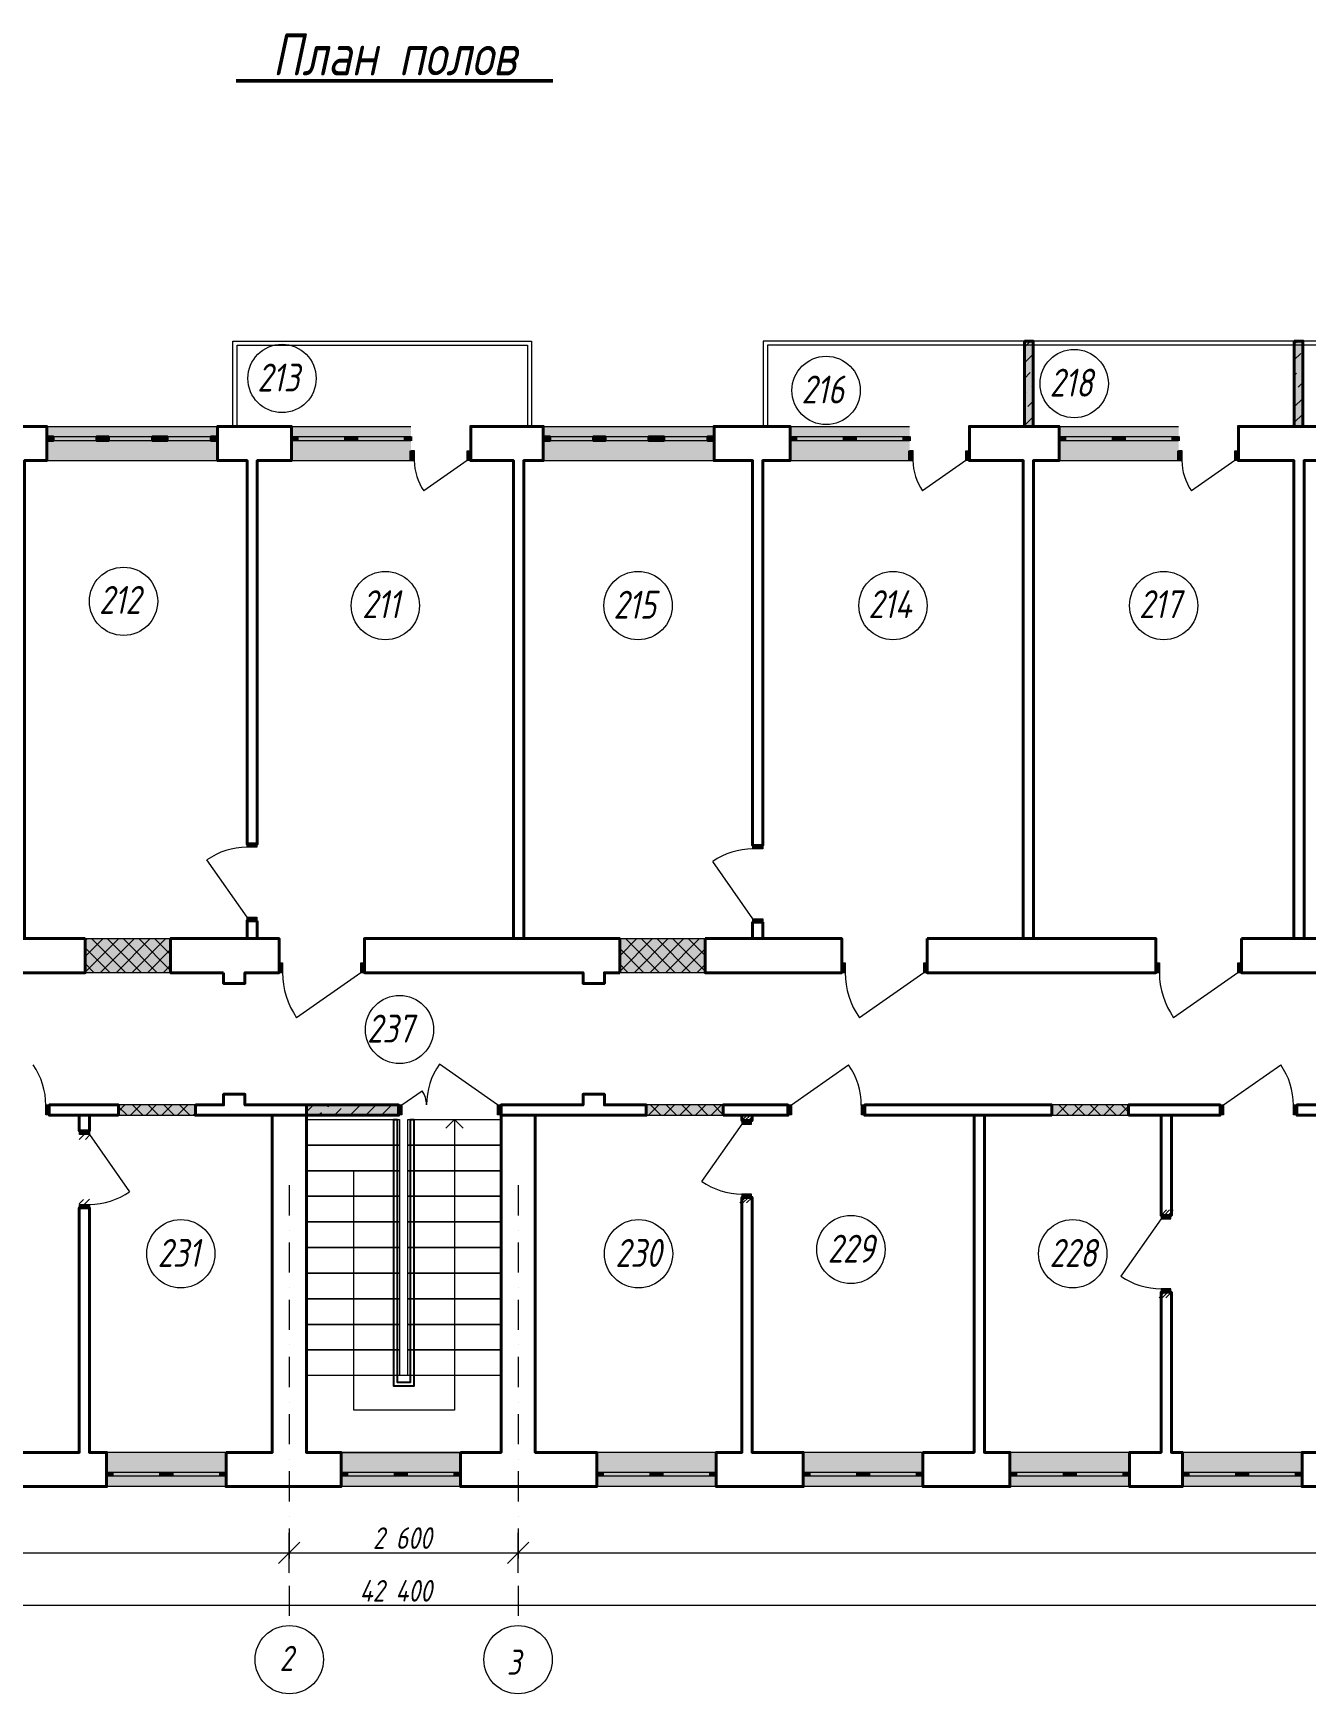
# Model space of a CAD drawing. Header units: millimetres. Extents: x 152414 to 272323, y -11730 to 31551.
# Drawn here: x 245894 to 260797, y 9439 to 28892 of the extents above; entities that cross this region are included whole.
import ezdxf

# ---------------------------------------------------------------- set-up
doc = ezdxf.new("R2010")
doc.units = ezdxf.units.MM
for name, color, linetype in [('PDF _(((((ВСЕ И ВСЕ РАЗМЕРЫ И ТД', 7, 'Continuous'), ('PDF _Аннотация - Общий', 7, 'Continuous'), ('PDF _Интерьер - Мебель', 7, 'Continuous'), ('PDF _Конструктив - Стены Несущие', 7, 'Continuous'), ('PDF _Размер - Общий', 7, 'Continuous'), ('PDF _Текст', 7, 'Continuous')]:
    doc.layers.add(name, color=color, linetype=linetype)
doc.layers.add('PDF _2D - Общий', color=7, linetype='Continuous', true_color=0x7e7e7e)
doc.styles.add('PDF Arial', font='isocpeui.ttf', dxfattribs={"width": 0.8})

msp = doc.modelspace()

# ---------------------------------------------------------------- hatches: boundary and pattern name
at = {"layer": 'PDF _Конструктив - Стены Несущие', "true_color": 0xffffff, "transparency": 33554559}
for points in [[(248053, 24286), (248053, 24166), (248053, 24116), (248053, 23886), (246053, 23886), (246053, 24116), (246053, 24166), (246053, 24286)], [(250318, 24286), (250318, 24166), (250318, 24116), (250318, 23886), (248918, 23886), (248918, 24116), (248918, 24166), (248918, 24286)], [(253868, 24286), (253868, 24166), (253868, 24116), (253868, 23886), (251868, 23886), (251868, 24116), (251868, 24166), (251868, 24286)], [(256158, 24286), (256158, 24166), (256158, 24116), (256158, 23886), (254758, 23886), (254758, 24116), (254758, 24166), (254758, 24286)], [(259308, 24286), (259308, 24166), (259308, 24116), (259308, 23886), (257908, 23886), (257908, 24116), (257908, 24166), (257908, 24286)], [(249093, 16337), (250173, 16337), (250173, 16222), (250173, 16217), (249093, 16217)], [(246753, 11867), (246753, 11987), (246753, 12037), (246753, 12267), (248153, 12267), (248153, 12037), (248153, 11987), (248153, 11867)], [(249499, 11867), (249499, 11987), (249499, 12037), (249499, 12267), (250899, 12267), (250899, 12037), (250899, 11987), (250899, 11867)], [(252493, 11867), (252493, 11987), (252493, 12037), (252493, 12267), (253893, 12267), (253893, 12037), (253893, 11987), (253893, 11867)], [(254913, 11867), (254913, 11987), (254913, 12037), (254913, 12267), (256313, 12267), (256313, 12037), (256313, 11987), (256313, 11867)], [(257333, 11867), (257333, 11987), (257333, 12037), (257333, 12267), (258733, 12267), (258733, 12037), (258733, 11987), (258733, 11867)], [(259353, 11867), (259353, 11987), (259353, 12037), (259353, 12267), (260753, 12267), (260753, 12037), (260753, 11987), (260753, 11867)]]:
    msp.add_hatch(color=7, dxfattribs=at).paths.add_polyline_path(points)

# ---------------------------------------------------------------- linework, layer by layer
at = {"layer": 'PDF _(((((ВСЕ И ВСЕ РАЗМЕРЫ И ТД', "lineweight": 50}
msp.add_lwpolyline([(248273, 28336), (251980, 28336)], dxfattribs=at)
at = {"layer": 'PDF _2D - Общий', "color": 7, "lineweight": 20}
for points in [[(246503, 17893), (246896, 18286)], [(246503, 18077), (246713, 18286)], [(246503, 18261), (246529, 18286)], [(246978, 17886), (246578, 18286)], [(246680, 17886), (247080, 18286)], [(247162, 17886), (246762, 18286)], [(246864, 17886), (247264, 18286)], [(247346, 17886), (246946, 18286)], [(247048, 17886), (247448, 18286)], [(247506, 17910), (247130, 18286)], [(247506, 18094), (247313, 18286)], [(247506, 18278), (247497, 18286)], [(252763, 17902), (253147, 18286)], [(252763, 18086), (252963, 18286)], [(252763, 18270), (252780, 18286)], [(253229, 17886), (252829, 18286)], [(252931, 17886), (253331, 18286)], [(253413, 17886), (253013, 18286)], [(253115, 17886), (253515, 18286)], [(253597, 17886), (253197, 18286)], [(253299, 17886), (253699, 18286)], [(253763, 17904), (253380, 18286)], [(253763, 18088), (253564, 18286)], [(253763, 18272), (253748, 18286)], [(246794, 17886), (246503, 18178)], [(247232, 17886), (247506, 18161)], [(253045, 17886), (252763, 18169)], [(253483, 17886), (253763, 18167)], [(246610, 17886), (246503, 17994)], [(247416, 17886), (247506, 17977)], [(252861, 17886), (252763, 17985)], [(253666, 17886), (253763, 17983)], [(246893, 16261), (246969, 16337)], [(246993, 16217), (246893, 16317)], [(247033, 16217), (247153, 16337)], [(247177, 16217), (247057, 16337)], [(247216, 16217), (247336, 16337)], [(247361, 16217), (247241, 16337)], [(247400, 16217), (247520, 16337)], [(247545, 16217), (247425, 16337)], [(247584, 16217), (247704, 16337)], [(247729, 16217), (247609, 16337)], [(247768, 16217), (247793, 16241)], [(247793, 16336), (247793, 16337)], [(253100, 16217), (253220, 16337)], [(253244, 16217), (253124, 16337)], [(253283, 16217), (253403, 16337)], [(253428, 16217), (253308, 16337)], [(253467, 16217), (253587, 16337)], [(253612, 16217), (253492, 16337)], [(253651, 16217), (253771, 16337)], [(253796, 16217), (253676, 16337)], [(253835, 16217), (253955, 16337)], [(253973, 16223), (253860, 16337)], [(257840, 16217), (257823, 16234)], [(257879, 16217), (257999, 16337)], [(258024, 16217), (257904, 16337)], [(258063, 16217), (258183, 16337)], [(258208, 16217), (258088, 16337)], [(258247, 16217), (258367, 16337)], [(258392, 16217), (258272, 16337)], [(258431, 16217), (258551, 16337)], [(258576, 16217), (258456, 16337)], [(258615, 16217), (258723, 16324)], [(258723, 16253), (258640, 16337)]]:
    msp.add_lwpolyline(points, dxfattribs=at)
for points in [[(247506, 17886), (246503, 17886), (246503, 18286), (247506, 18286)], [(253763, 17886), (252763, 17886), (252763, 18286), (253763, 18286)], [(246893, 16337), (246893, 16217), (247793, 16217), (247793, 16337)], [(253073, 16337), (253073, 16217), (253973, 16217), (253973, 16337)], [(257823, 16337), (257823, 16217), (258723, 16217), (258723, 16337)]]:
    msp.add_lwpolyline(points, close=True, dxfattribs=at)
at = {"layer": 'PDF _2D - Общий', "color": 7, "lineweight": 0, "true_color": 0xffffff, "transparency": 33554559}
for points in [[(247506, 17886), (246503, 17886), (247506, 18286), (246503, 18286)], [(253763, 17886), (252763, 17886), (253763, 18286), (252763, 18286)], [(247793, 16337), (247793, 16217), (246893, 16337), (246893, 16217)], [(253973, 16337), (253973, 16217), (253073, 16337), (253073, 16217)], [(258723, 16337), (258723, 16217), (257823, 16337), (257823, 16217)]]:
    msp.add_solid(points, dxfattribs=at)
at = {"layer": 'PDF _Аннотация - Общий', "lineweight": 9}
for points in [[(248231, 24286), (248231, 25286), (251731, 25286), (251731, 24286)], [(248281, 24286), (248281, 25236), (251681, 25236), (251681, 24286)], [(269823, 24286), (269823, 25286), (254443, 25286), (254443, 24286)], [(269773, 24286), (269773, 25236), (254493, 25236), (254493, 24286)], [(250828, 16167), (250828, 12761), (249650, 12761), (249650, 15567)], [(250728, 16067), (250828, 16167), (250928, 16067)], [(254193, 16154), (254257, 16218)], [(254229, 16154), (254293, 16218)], [(254271, 16154), (254335, 16218)], [(246433, 15933), (246487, 15987)], [(246505, 15933), (246559, 15987)], [(249093, 15267), (249093, 15567)], [(249093, 15567), (250183, 15567)], [(250183, 15567), (250183, 15267)], [(250283, 15267), (250283, 15567)], [(250283, 15567), (251373, 15567)], [(251373, 15567), (251373, 15267)], [(248893, 15397), (248893, 15044)], [(251573, 15397), (251573, 15044)], [(246483, 15229), (246433, 15179)], [(246553, 15233), (246495, 15175)], [(250183, 15267), (249093, 15267)], [(251373, 15267), (250283, 15267)], [(254170, 15190), (254234, 15254)], [(254206, 15190), (254271, 15254)], [(254248, 15190), (254313, 15254)], [(259103, 15044), (259167, 15108)], [(259139, 15044), (259203, 15108)], [(259181, 15044), (259245, 15108)], [(248893, 14868), (248893, 14868)], [(251573, 14868), (251573, 14868)], [(248893, 14727), (248893, 14374)], [(251573, 14727), (251573, 14374)], [(248893, 14198), (248893, 14198)], [(248893, 14056), (248893, 13704)], [(251573, 14198), (251573, 14198)], [(251573, 14056), (251573, 13704)], [(259080, 14079), (259144, 14144)], [(259116, 14079), (259181, 14144)], [(259158, 14079), (259223, 14144)], [(248893, 13527), (248893, 13527)], [(251573, 13527), (251573, 13527)], [(248893, 13386), (248893, 13033)], [(251573, 13386), (251573, 13033)], [(248893, 12857), (248893, 12857)], [(251573, 12857), (251573, 12857)], [(248893, 12716), (248893, 12363)], [(251573, 12716), (251573, 12363)], [(248893, 12187), (248893, 12187)], [(251573, 12187), (251573, 12187)], [(248893, 12046), (248893, 11693)], [(251573, 12046), (251573, 11693)], [(248893, 11516), (248893, 11516)], [(251573, 11516), (251573, 11516)], [(248893, 11375), (248893, 11023)], [(251573, 11375), (251573, 11023)], [(248893, 10846), (248893, 10846)], [(248893, 10705), (248893, 10352)], [(251573, 10846), (251573, 10846)], [(251573, 10705), (251573, 10352)], [(248893, 10271), (248893, 10271)], [(251573, 10271), (251573, 10271)]]:
    msp.add_lwpolyline(points, dxfattribs=at)
for points in [[(250183, 15867), (249093, 15867), (249093, 16167), (250183, 16167)], [(251373, 15867), (250283, 15867), (250283, 16167), (251373, 16167)], [(250183, 15567), (249093, 15567), (249093, 15867), (250183, 15867)], [(251373, 15567), (250283, 15567), (250283, 15867), (251373, 15867)], [(250183, 15267), (249093, 15267), (249093, 15567), (250183, 15567)], [(251373, 15267), (250283, 15267), (250283, 15567), (251373, 15567)], [(250183, 14967), (249093, 14967), (249093, 15267), (250183, 15267)], [(251373, 14967), (250283, 14967), (250283, 15267), (251373, 15267)], [(250183, 14667), (249093, 14667), (249093, 14967), (250183, 14967)], [(251373, 14667), (250283, 14667), (250283, 14967), (251373, 14967)], [(250183, 14367), (249093, 14367), (249093, 14667), (250183, 14667)], [(251373, 14367), (250283, 14367), (250283, 14667), (251373, 14667)], [(250183, 14067), (249093, 14067), (249093, 14367), (250183, 14367)], [(251373, 14067), (250283, 14067), (250283, 14367), (251373, 14367)], [(250183, 13767), (249093, 13767), (249093, 14067), (250183, 14067)], [(251373, 13767), (250283, 13767), (250283, 14067), (251373, 14067)], [(250183, 13467), (249093, 13467), (249093, 13767), (250183, 13767)], [(251373, 13467), (250283, 13467), (250283, 13767), (251373, 13767)], [(250183, 13167), (249093, 13167), (249093, 13467), (250183, 13467)], [(251373, 13167), (250283, 13167), (250283, 13467), (251373, 13467)], [(249093, 12267), (251373, 12267), (251373, 13167), (249093, 13167)]]:
    msp.add_lwpolyline(points, close=True, dxfattribs=at)
at = {"layer": 'PDF _Аннотация - Общий', "lineweight": 20}
for centre in [(248893, 9839), (251573, 9839)]:
    msp.add_circle(centre, 400, dxfattribs=at)
at = {"layer": 'PDF _Интерьер - Мебель', "lineweight": 20}
for centre in [(248808, 24848), (255180, 24708), (258085, 24788), (246952, 22237), (250018, 22187), (252978, 22187), (255963, 22187), (259133, 22187), (250184, 17221), (247623, 14594), (252983, 14594), (255470, 14644), (258068, 14594)]:
    msp.add_circle(centre, 400, dxfattribs=at)
at = {"layer": 'PDF _Конструктив - Стены Несущие', "lineweight": 5}
for points in [[(257503, 25216), (257573, 25286)], [(257503, 25032), (257603, 25132)], [(260663, 25251), (260699, 25286)], [(260663, 25067), (260738, 25142)], [(257503, 24849), (257570, 24916)], [(260663, 24883), (260688, 24908)], [(260759, 24979), (260763, 24983)], [(257591, 24753), (257603, 24765)], [(260710, 24746), (260763, 24799)], [(257503, 24665), (257520, 24682)], [(257542, 24520), (257603, 24581)], [(260663, 24515), (260763, 24615)], [(257503, 24297), (257603, 24397)], [(260663, 24331), (260763, 24431)], [(249175, 16337), (249106, 16268)], [(249269, 16246), (249239, 16217)], [(249359, 16337), (249339, 16317)], [(249502, 16296), (249423, 16217)], [(249726, 16337), (249606, 16217)], [(249910, 16337), (249790, 16217)], [(250094, 16337), (249990, 16232)]]:
    msp.add_lwpolyline(points, dxfattribs=at)
at = {"layer": 'PDF _Конструктив - Стены Несущие', "lineweight": 40}
for points in [[(257503, 25286), (257503, 24286), (257603, 24286), (257603, 25286)], [(260663, 25286), (260663, 24286), (260763, 24286), (260763, 25286)], [(245793, 18286), (245673, 18286), (245673, 23886), (245333, 23886), (245333, 24001), (245333, 24286), (246053, 24286), (246053, 24166), (246053, 24116), (246053, 23886), (245793, 23886)], [(248053, 24166), (248053, 24116), (248053, 23886), (248398, 23886), (248398, 19396), (248513, 19396), (248518, 19396), (248518, 23886), (248918, 23886), (248918, 24116), (248918, 24166), (248918, 24286), (248053, 24286)], [(251638, 18286), (251518, 18286), (251518, 23886), (251018, 23886), (251018, 24001), (251018, 24286), (251868, 24286), (251868, 24166), (251868, 24116), (251868, 23886), (251638, 23886)], [(253868, 24166), (253868, 24286), (254758, 24286), (254758, 24166), (254758, 24116), (254758, 23886), (254438, 23886), (254438, 19377), (254323, 19377), (254318, 19377), (254318, 23886), (253868, 23886), (253868, 24116)], [(257488, 18286), (257488, 23886), (256858, 23886), (256858, 24001), (256858, 24286), (257488, 24286), (257608, 24286), (257908, 24286), (257908, 24166), (257908, 24116), (257908, 23886), (257608, 23886), (257608, 18286)], [(260658, 18286), (260658, 23886), (260008, 23886), (260008, 24001), (260008, 24286), (260658, 24286), (260778, 24286), (261048, 24286), (261048, 24166), (261048, 24116), (261048, 23886), (260778, 23886), (260778, 18286)], [(248518, 18496), (248518, 18286), (248398, 18286), (248398, 18496), (248513, 18496)], [(246503, 18286), (246503, 17886), (244843, 17886), (244843, 18001), (244843, 18286)], [(248123, 17886), (248123, 17761), (248373, 17761), (248373, 17886), (248773, 17886), (248773, 18001), (248773, 18286), (247503, 18286), (247503, 17886)], [(252763, 17886), (252583, 17886), (252583, 17761), (252333, 17761), (252333, 17886), (249773, 17886), (249773, 18001), (249773, 18286), (252763, 18286)], [(253763, 18286), (253763, 17886), (255363, 17886), (255363, 18001), (255363, 18286)], [(254438, 18477), (254323, 18477), (254318, 18477), (254318, 18286), (254438, 18286)], [(256363, 18286), (256363, 18001), (256363, 17886), (259043, 17886), (259043, 18001), (259043, 18286)], [(260043, 18286), (260043, 18001), (260043, 17886), (261723, 17886), (261723, 18001), (261723, 18286)], [(247793, 16337), (247793, 16217), (249093, 16217), (249093, 16337), (248373, 16337), (248373, 16462), (248123, 16462), (248123, 16337)], [(246893, 16217), (246893, 16337), (246083, 16337), (246083, 16222), (246083, 16217)], [(246433, 16217), (246553, 16217), (246553, 16033), (246438, 16033), (246433, 16033)], [(248153, 12267), (248153, 12037), (248153, 11987), (248153, 11867), (249499, 11867), (249499, 11987), (249499, 12037), (249499, 12267), (249093, 12267), (249093, 16217), (248693, 16217), (248693, 12267)], [(249093, 16217), (249093, 16337), (250173, 16337), (250173, 16222), (250173, 16217)], [(250899, 12267), (250899, 12037), (250899, 11987), (250899, 11867), (252493, 11867), (252493, 11987), (252493, 12037), (252493, 12267), (251773, 12267), (251773, 16217), (251373, 16217), (251373, 12267)], [(253973, 16217), (253973, 16337), (254733, 16337), (254733, 16222), (254733, 16217)], [(254193, 16217), (254193, 16154), (254308, 16154), (254313, 16154), (254313, 16217)], [(257823, 16217), (257823, 16337), (255633, 16337), (255633, 16222), (255633, 16217)], [(256313, 12267), (256313, 12037), (256313, 11987), (256313, 11867), (257333, 11867), (257333, 11987), (257333, 12037), (257333, 12267), (257033, 12267), (257033, 16217), (256913, 16217), (256913, 12267)], [(258723, 16217), (258723, 16337), (259793, 16337), (259793, 16222), (259793, 16217)], [(259103, 16217), (259103, 15044), (259218, 15044), (259223, 15044), (259223, 16217)], [(265693, 16217), (265693, 16222), (265693, 16337), (260693, 16337), (260693, 16222), (260693, 16217)], [(253893, 12037), (253893, 11987), (253893, 11867), (254913, 11867), (254913, 11987), (254913, 12037), (254913, 12267), (254313, 12267), (254313, 15254), (254308, 15254), (254193, 15254), (254193, 12267), (253893, 12267)], [(245733, 12267), (245733, 12037), (245733, 11987), (245733, 11867), (246753, 11867), (246753, 11987), (246753, 12037), (246753, 12267), (246553, 12267), (246553, 15133), (246438, 15133), (246433, 15133), (246433, 12267)], [(258733, 12037), (258733, 11987), (258733, 11867), (259353, 11867), (259353, 11987), (259353, 12037), (259353, 12267), (259223, 12267), (259223, 14144), (259218, 14144), (259103, 14144), (259103, 12267), (258733, 12267)], [(261753, 11987), (261753, 11867), (260753, 11867), (260753, 11987), (260753, 12037), (260753, 12267), (261753, 12267), (261753, 12037)]]:
    msp.add_lwpolyline(points, close=True, dxfattribs=at)
at = {"layer": 'PDF _Конструктив - Стены Несущие', "lineweight": 20}
for points in [[(246053, 24286), (248053, 24286)], [(246128, 24166), (246641, 24166)], [(246777, 24166), (247290, 24166)], [(247465, 24166), (247978, 24166)], [(248918, 24286), (250318, 24286)], [(248918, 24166), (248993, 24166), (248993, 24116), (248918, 24116)], [(248993, 24166), (249543, 24166)], [(249693, 24166), (250243, 24166)], [(250318, 24116), (250243, 24116), (250243, 24166), (250318, 24166)], [(251868, 24286), (253868, 24286)], [(251943, 24166), (252456, 24166)], [(252592, 24166), (253105, 24166)], [(253280, 24166), (253793, 24166)], [(254758, 24286), (256158, 24286)], [(254758, 24166), (254833, 24166), (254833, 24116), (254758, 24116)], [(254833, 24166), (255383, 24166)], [(255533, 24166), (256083, 24166)], [(256158, 24116), (256083, 24116), (256083, 24166), (256158, 24166)], [(257908, 24286), (259308, 24286)], [(257908, 24166), (257983, 24166), (257983, 24116), (257908, 24116)], [(257983, 24166), (258533, 24166)], [(258683, 24166), (259233, 24166)], [(259308, 24116), (259233, 24116), (259233, 24166), (259308, 24166)], [(246641, 24116), (246128, 24116)], [(247290, 24116), (246777, 24116)], [(247978, 24116), (247465, 24116)], [(248918, 23886), (250318, 23886), (250358, 23886), (250358, 24001), (250318, 24001), (250318, 23886)], [(249543, 24116), (248993, 24116)], [(250243, 24116), (249693, 24116)], [(252456, 24116), (251943, 24116)], [(253105, 24116), (252592, 24116)], [(253793, 24116), (253280, 24116)], [(254758, 23886), (256158, 23886), (256198, 23886), (256198, 24001), (256158, 24001), (256158, 23886)], [(255383, 24116), (254833, 24116)], [(256083, 24116), (255533, 24116)], [(257908, 23886), (259308, 23886), (259348, 23886), (259348, 24001), (259308, 24001), (259308, 23886)], [(258533, 24116), (257983, 24116)], [(259233, 24116), (258683, 24116)], [(246053, 23886), (248053, 23886)], [(250978, 23886), (250470, 23531)], [(251868, 23886), (253868, 23886)], [(256818, 23886), (256310, 23531)], [(259968, 23886), (259460, 23531)], [(248398, 18536), (247927, 19207)], [(254323, 18517), (253852, 19189)], [(249733, 17886), (248979, 17359)], [(256323, 17886), (255569, 17359)], [(260003, 17886), (259249, 17359)], [(251333, 16337), (250651, 16814)], [(254773, 16337), (255444, 16807)], [(259833, 16337), (260504, 16807)], [(250213, 16337), (250449, 16502)], [(246553, 15993), (247023, 15321)], [(254193, 16114), (253722, 15442)], [(259103, 15004), (258632, 14332)], [(248153, 12267), (246753, 12267)], [(250899, 12267), (249499, 12267)], [(253893, 12267), (252493, 12267)], [(256313, 12267), (254913, 12267)], [(258733, 12267), (257333, 12267)], [(260753, 12267), (259353, 12267)], [(246753, 12037), (246828, 12037), (246828, 11987), (246753, 11987)], [(248153, 11867), (246753, 11867)], [(246828, 12037), (247378, 12037)], [(247378, 11987), (246828, 11987)], [(247528, 12037), (248078, 12037)], [(248078, 11987), (247528, 11987)], [(248153, 11987), (248078, 11987), (248078, 12037), (248153, 12037)], [(249499, 12037), (249574, 12037), (249574, 11987), (249499, 11987)], [(250899, 11867), (249499, 11867)], [(249574, 12037), (250124, 12037)], [(250124, 11987), (249574, 11987)], [(250274, 12037), (250824, 12037)], [(250824, 11987), (250274, 11987)], [(250899, 11987), (250824, 11987), (250824, 12037), (250899, 12037)], [(252493, 12037), (252568, 12037), (252568, 11987), (252493, 11987)], [(253893, 11867), (252493, 11867)], [(252568, 12037), (253118, 12037)], [(253118, 11987), (252568, 11987)], [(253268, 12037), (253818, 12037)], [(253818, 11987), (253268, 11987)], [(253893, 11987), (253818, 11987), (253818, 12037), (253893, 12037)], [(254913, 12037), (254988, 12037), (254988, 11987), (254913, 11987)], [(256313, 11867), (254913, 11867)], [(254988, 12037), (255538, 12037)], [(255538, 11987), (254988, 11987)], [(255688, 12037), (256238, 12037)], [(256238, 11987), (255688, 11987)], [(256313, 11987), (256238, 11987), (256238, 12037), (256313, 12037)], [(257333, 12037), (257408, 12037), (257408, 11987), (257333, 11987)], [(258733, 11867), (257333, 11867)], [(257408, 12037), (257958, 12037)], [(257958, 11987), (257408, 11987)], [(258108, 12037), (258658, 12037)], [(258658, 11987), (258108, 11987)], [(258733, 11987), (258658, 11987), (258658, 12037), (258733, 12037)], [(259353, 12037), (259428, 12037), (259428, 11987), (259353, 11987)], [(260753, 11867), (259353, 11867)], [(259428, 12037), (259978, 12037)], [(259978, 11987), (259428, 11987)], [(260128, 12037), (260678, 12037)], [(260678, 11987), (260128, 11987)], [(260753, 11987), (260678, 11987), (260678, 12037), (260753, 12037)]]:
    msp.add_lwpolyline(points, dxfattribs=at)
at = {"layer": 'PDF _Конструктив - Стены Несущие', "lineweight": 35}
for points in [[(246053, 24166), (246128, 24166), (246128, 24116), (246053, 24116)], [(248053, 24116), (247978, 24116), (247978, 24166), (248053, 24166)], [(251868, 24166), (251943, 24166), (251943, 24116), (251868, 24116)], [(253868, 24116), (253793, 24116), (253793, 24166), (253868, 24166)]]:
    msp.add_lwpolyline(points, dxfattribs=at)
at = {"layer": 'PDF _Конструктив - Стены Несущие', "lineweight": 40}
for points in [[(246053, 24166), (246053, 24116)], [(248053, 24166), (248053, 24116)], [(248918, 24166), (248918, 24116)], [(250318, 24166), (250318, 24116)], [(251868, 24166), (251868, 24116)], [(253868, 24166), (253868, 24116)], [(254758, 24166), (254758, 24116)], [(256158, 24166), (256158, 24116)], [(257908, 24166), (257908, 24116)], [(259308, 24166), (259308, 24116)], [(250318, 23886), (250318, 24001)], [(251018, 23886), (251018, 24001)], [(256158, 23886), (256158, 24001)], [(256858, 23886), (256858, 24001)], [(259308, 23886), (259308, 24001)], [(260008, 23886), (260008, 24001)], [(248398, 19396), (248513, 19396)], [(254438, 19377), (254323, 19377)], [(248398, 18496), (248513, 18496)], [(254438, 18477), (254323, 18477)], [(248773, 17886), (248773, 18001)], [(249773, 17886), (249773, 18001)], [(255363, 17886), (255363, 18001)], [(256363, 17886), (256363, 18001)], [(259043, 17886), (259043, 18001)], [(260043, 17886), (260043, 18001)], [(251373, 16217), (253073, 16217), (253073, 16337), (252583, 16337), (252583, 16462), (252333, 16462), (252333, 16337), (251373, 16337), (251373, 16217), (251373, 16222), (251373, 16337), (251373, 16222)], [(246083, 16337), (246083, 16222)], [(250173, 16337), (250173, 16222)], [(254193, 16154), (254308, 16154)], [(254733, 16337), (254733, 16222)], [(255633, 16337), (255633, 16222)], [(259793, 16337), (259793, 16222)], [(260693, 16337), (260693, 16222)], [(246553, 16033), (246438, 16033)], [(254193, 15254), (254308, 15254)], [(246553, 15133), (246438, 15133)], [(259103, 15044), (259218, 15044)], [(259103, 14144), (259218, 14144)], [(246753, 11987), (246753, 12037)], [(248153, 11987), (248153, 12037)], [(249499, 11987), (249499, 12037)], [(250899, 11987), (250899, 12037)], [(252493, 11987), (252493, 12037)], [(253893, 11987), (253893, 12037)], [(254913, 11987), (254913, 12037)], [(256313, 11987), (256313, 12037)], [(257333, 11987), (257333, 12037)], [(258733, 11987), (258733, 12037)], [(259353, 11987), (259353, 12037)], [(260753, 11987), (260753, 12037)]]:
    msp.add_lwpolyline(points, dxfattribs=at)
at = {"layer": 'PDF _Конструктив - Стены Несущие', "lineweight": 35}
for points in [[(246709, 24116), (246641, 24116), (246641, 24166), (246709, 24166), (246777, 24166), (246777, 24116)], [(247377, 24116), (247290, 24116), (247290, 24166), (247377, 24166), (247465, 24166), (247465, 24116)], [(252524, 24116), (252456, 24116), (252456, 24166), (252524, 24166), (252592, 24166), (252592, 24116)], [(253192, 24116), (253105, 24116), (253105, 24166), (253192, 24166), (253280, 24166), (253280, 24116)]]:
    msp.add_lwpolyline(points, close=True, dxfattribs=at)
at = {"layer": 'PDF _Конструктив - Стены Несущие', "lineweight": 20}
for points in [[(249618, 24116), (249543, 24116), (249543, 24166), (249618, 24166), (249693, 24166), (249693, 24116)], [(255458, 24116), (255383, 24116), (255383, 24166), (255458, 24166), (255533, 24166), (255533, 24116)], [(258608, 24116), (258533, 24116), (258533, 24166), (258608, 24166), (258683, 24166), (258683, 24116)], [(251018, 23886), (250978, 23886), (250978, 24001), (251018, 24001)], [(256858, 23886), (256818, 23886), (256818, 24001), (256858, 24001)], [(260008, 23886), (259968, 23886), (259968, 24001), (260008, 24001)], [(248513, 19396), (248513, 19356), (248398, 19356), (248398, 19396)], [(254438, 19377), (254438, 19337), (254323, 19337), (254323, 19377)], [(248398, 18496), (248398, 18536), (248513, 18536), (248513, 18496)], [(254323, 18477), (254323, 18517), (254438, 18517), (254438, 18477)], [(248773, 18001), (248813, 18001), (248813, 17886), (248773, 17886)], [(249773, 17886), (249733, 17886), (249733, 18001), (249773, 18001)], [(255363, 18001), (255403, 18001), (255403, 17886), (255363, 17886)], [(256363, 17886), (256323, 17886), (256323, 18001), (256363, 18001)], [(259043, 18001), (259083, 18001), (259083, 17886), (259043, 17886)], [(260043, 17886), (260003, 17886), (260003, 18001), (260043, 18001)], [(246083, 16222), (246043, 16222), (246043, 16337), (246083, 16337)], [(250173, 16337), (250213, 16337), (250213, 16222), (250173, 16222)], [(251373, 16222), (251333, 16222), (251333, 16337), (251373, 16337)], [(254193, 16154), (254193, 16114), (254308, 16114), (254308, 16154)], [(254733, 16337), (254773, 16337), (254773, 16222), (254733, 16222)], [(255633, 16222), (255593, 16222), (255593, 16337), (255633, 16337)], [(259793, 16337), (259833, 16337), (259833, 16222), (259793, 16222)], [(260693, 16222), (260653, 16222), (260653, 16337), (260693, 16337)], [(246553, 16033), (246553, 15993), (246438, 15993), (246438, 16033)], [(254308, 15254), (254308, 15294), (254193, 15294), (254193, 15254)], [(246438, 15133), (246438, 15173), (246553, 15173), (246553, 15133)], [(259103, 15044), (259103, 15004), (259218, 15004), (259218, 15044)], [(259218, 14144), (259218, 14184), (259103, 14184), (259103, 14144)], [(247453, 12037), (247528, 12037), (247528, 11987), (247453, 11987), (247378, 11987), (247378, 12037)], [(250199, 12037), (250274, 12037), (250274, 11987), (250199, 11987), (250124, 11987), (250124, 12037)], [(253193, 12037), (253268, 12037), (253268, 11987), (253193, 11987), (253118, 11987), (253118, 12037)], [(255613, 12037), (255688, 12037), (255688, 11987), (255613, 11987), (255538, 11987), (255538, 12037)], [(258033, 12037), (258108, 12037), (258108, 11987), (258033, 11987), (257958, 11987), (257958, 12037)], [(260053, 12037), (260128, 12037), (260128, 11987), (260053, 11987), (259978, 11987), (259978, 12037)]]:
    msp.add_lwpolyline(points, close=True, dxfattribs=at)
at = {"layer": 'PDF _Конструктив - Стены Несущие', "color": 7, "lineweight": 0, "true_color": 0xffffff}
msp.add_lwpolyline([(250651, 16814, 0.154065), (250501, 16337, 0.153916), (250449, 16502)], format="xyb", dxfattribs=at)
at = {"layer": 'PDF _Конструктив - Стены Несущие', "lineweight": 25}
msp.add_lwpolyline([(250157, 13044), (250117, 13044), (250117, 16167), (250157, 16167), (250157, 13088), (250311, 13088), (250311, 16167), (250351, 16167), (250351, 13044)], close=True, dxfattribs=at)
at = {"layer": 'PDF _Конструктив - Стены Несущие', "color": 7, "lineweight": 0, "true_color": 0xffffff}
for centre, radius, start, end in [((250978, 23887), 621, 180.0137, 214.9785), ((256818, 23887), 621, 180.0137, 214.9785), ((259968, 23887), 621, 180.0137, 214.9785), ((248398, 18536), 820, 90.0007, 125.0026), ((254323, 18517), 820, 90.0007, 125.0026), ((249733, 17887), 920, 180.0031, 215.0003), ((256323, 17887), 920, 180.0031, 215.0003), ((260003, 17887), 920, 180.0031, 215.0003), ((245222, 16336), 820, 0.0024, 34.9939), ((254772, 16336), 820, 0.0056, 34.9907), ((259832, 16336), 820, 0.0056, 34.9907), ((254193, 16114), 820, 234.9974, 269.9993), ((246553, 15992), 819, 269.988, 305.0132), ((259102, 15003), 819, 234.9811, 270.0156)]:
    msp.add_arc(centre, radius, start, end, dxfattribs=at)
at = {"layer": 'PDF _Конструктив - Стены Несущие', "color": 7, "lineweight": 0, "true_color": 0xffffff, "transparency": 33554559}
for points in [[(257503, 25286), (257603, 25286), (257503, 24286), (257603, 24286)], [(260663, 25286), (260763, 25286), (260663, 24286), (260763, 24286)], [(246053, 24166), (246128, 24166), (246053, 24116), (246128, 24116)], [(246128, 24166), (246641, 24166), (246128, 24116), (246641, 24116)], [(246709, 24116), (246641, 24116), (246709, 24166), (246641, 24166)], [(246709, 24166), (246777, 24166), (246709, 24116), (246777, 24116)], [(246777, 24166), (247290, 24166), (246777, 24116), (247290, 24116)], [(247377, 24116), (247290, 24116), (247377, 24166), (247290, 24166)], [(247377, 24166), (247465, 24166), (247377, 24116), (247465, 24116)], [(247465, 24166), (247978, 24166), (247465, 24116), (247978, 24116)], [(248053, 24116), (247978, 24116), (248053, 24166), (247978, 24166)], [(248918, 24166), (248993, 24166), (248918, 24116), (248993, 24116)], [(248993, 24166), (249543, 24166), (248993, 24116), (249543, 24116)], [(249618, 24116), (249543, 24116), (249618, 24166), (249543, 24166)], [(249618, 24166), (249693, 24166), (249618, 24116), (249693, 24116)], [(249693, 24166), (250243, 24166), (249693, 24116), (250243, 24116)], [(250318, 24116), (250243, 24116), (250318, 24166), (250243, 24166)], [(251868, 24166), (251943, 24166), (251868, 24116), (251943, 24116)], [(251943, 24166), (252456, 24166), (251943, 24116), (252456, 24116)], [(252524, 24116), (252456, 24116), (252524, 24166), (252456, 24166)], [(252524, 24166), (252592, 24166), (252524, 24116), (252592, 24116)], [(252592, 24166), (253105, 24166), (252592, 24116), (253105, 24116)], [(253192, 24116), (253105, 24116), (253192, 24166), (253105, 24166)], [(253192, 24166), (253280, 24166), (253192, 24116), (253280, 24116)], [(253280, 24166), (253793, 24166), (253280, 24116), (253793, 24116)], [(253868, 24116), (253793, 24116), (253868, 24166), (253793, 24166)], [(254758, 24166), (254833, 24166), (254758, 24116), (254833, 24116)], [(254833, 24166), (255383, 24166), (254833, 24116), (255383, 24116)], [(255458, 24116), (255383, 24116), (255458, 24166), (255383, 24166)], [(255458, 24166), (255533, 24166), (255458, 24116), (255533, 24116)], [(255533, 24166), (256083, 24166), (255533, 24116), (256083, 24116)], [(256158, 24116), (256083, 24116), (256158, 24166), (256083, 24166)], [(257908, 24166), (257983, 24166), (257908, 24116), (257983, 24116)], [(257983, 24166), (258533, 24166), (257983, 24116), (258533, 24116)], [(258608, 24116), (258533, 24116), (258608, 24166), (258533, 24166)], [(258608, 24166), (258683, 24166), (258608, 24116), (258683, 24116)], [(258683, 24166), (259233, 24166), (258683, 24116), (259233, 24116)], [(259308, 24116), (259233, 24116), (259308, 24166), (259233, 24166)], [(250318, 24001), (250358, 24001), (250318, 23886), (250358, 23886)], [(251018, 23886), (250978, 23886), (251018, 24001), (250978, 24001)], [(256158, 24001), (256198, 24001), (256158, 23886), (256198, 23886)], [(256858, 23886), (256818, 23886), (256858, 24001), (256818, 24001)], [(259308, 24001), (259348, 24001), (259308, 23886), (259348, 23886)], [(260008, 23886), (259968, 23886), (260008, 24001), (259968, 24001)], [(248513, 19396), (248513, 19356), (248398, 19396), (248398, 19356)], [(254438, 19377), (254438, 19337), (254323, 19377), (254323, 19337)], [(248398, 18496), (248398, 18536), (248513, 18496), (248513, 18536)], [(254323, 18477), (254323, 18517), (254438, 18477), (254438, 18517)], [(248773, 18001), (248813, 18001), (248773, 17886), (248813, 17886)], [(249773, 17886), (249733, 17886), (249773, 18001), (249733, 18001)], [(255363, 18001), (255403, 18001), (255363, 17886), (255403, 17886)], [(256363, 17886), (256323, 17886), (256363, 18001), (256323, 18001)], [(259043, 18001), (259083, 18001), (259043, 17886), (259083, 17886)], [(260043, 17886), (260003, 17886), (260043, 18001), (260003, 18001)], [(246083, 16222), (246043, 16222), (246083, 16337), (246043, 16337)], [(250173, 16337), (250213, 16337), (250173, 16222), (250213, 16222)], [(251373, 16222), (251333, 16222), (251373, 16337), (251333, 16337)], [(254193, 16154), (254308, 16154), (254193, 16114), (254308, 16114)], [(254733, 16337), (254773, 16337), (254733, 16222), (254773, 16222)], [(255633, 16222), (255593, 16222), (255633, 16337), (255593, 16337)], [(259793, 16337), (259833, 16337), (259793, 16222), (259833, 16222)], [(260693, 16222), (260653, 16222), (260693, 16337), (260653, 16337)], [(246553, 16033), (246553, 15993), (246438, 16033), (246438, 15993)], [(254308, 15254), (254193, 15254), (254308, 15294), (254193, 15294)], [(246438, 15133), (246438, 15173), (246553, 15133), (246553, 15173)], [(259103, 15044), (259218, 15044), (259103, 15004), (259218, 15004)], [(259218, 14144), (259103, 14144), (259218, 14184), (259103, 14184)], [(246753, 12037), (246828, 12037), (246753, 11987), (246828, 11987)], [(247378, 11987), (246828, 11987), (247378, 12037), (246828, 12037)], [(247453, 11987), (247378, 11987), (247453, 12037), (247378, 12037)], [(247453, 12037), (247528, 12037), (247453, 11987), (247528, 11987)], [(248078, 11987), (247528, 11987), (248078, 12037), (247528, 12037)], [(248153, 11987), (248078, 11987), (248153, 12037), (248078, 12037)], [(249499, 12037), (249574, 12037), (249499, 11987), (249574, 11987)], [(250124, 11987), (249574, 11987), (250124, 12037), (249574, 12037)], [(250199, 11987), (250124, 11987), (250199, 12037), (250124, 12037)], [(250199, 12037), (250274, 12037), (250199, 11987), (250274, 11987)], [(250824, 11987), (250274, 11987), (250824, 12037), (250274, 12037)], [(250899, 11987), (250824, 11987), (250899, 12037), (250824, 12037)], [(252493, 12037), (252568, 12037), (252493, 11987), (252568, 11987)], [(253118, 11987), (252568, 11987), (253118, 12037), (252568, 12037)], [(253193, 11987), (253118, 11987), (253193, 12037), (253118, 12037)], [(253193, 12037), (253268, 12037), (253193, 11987), (253268, 11987)], [(253818, 11987), (253268, 11987), (253818, 12037), (253268, 12037)], [(253893, 11987), (253818, 11987), (253893, 12037), (253818, 12037)], [(254913, 12037), (254988, 12037), (254913, 11987), (254988, 11987)], [(255538, 11987), (254988, 11987), (255538, 12037), (254988, 12037)], [(255613, 11987), (255538, 11987), (255613, 12037), (255538, 12037)], [(255613, 12037), (255688, 12037), (255613, 11987), (255688, 11987)], [(256238, 11987), (255688, 11987), (256238, 12037), (255688, 12037)], [(256313, 11987), (256238, 11987), (256313, 12037), (256238, 12037)], [(257333, 12037), (257408, 12037), (257333, 11987), (257408, 11987)], [(257958, 11987), (257408, 11987), (257958, 12037), (257408, 12037)], [(258033, 11987), (257958, 11987), (258033, 12037), (257958, 12037)], [(258033, 12037), (258108, 12037), (258033, 11987), (258108, 11987)], [(258658, 11987), (258108, 11987), (258658, 12037), (258108, 12037)], [(258733, 11987), (258658, 11987), (258733, 12037), (258658, 12037)], [(259353, 12037), (259428, 12037), (259353, 11987), (259428, 11987)], [(259978, 11987), (259428, 11987), (259978, 12037), (259428, 12037)], [(260053, 11987), (259978, 11987), (260053, 12037), (259978, 12037)], [(260053, 12037), (260128, 12037), (260053, 11987), (260128, 11987)], [(260678, 11987), (260128, 11987), (260678, 12037), (260128, 12037)], [(260753, 11987), (260678, 11987), (260753, 12037), (260678, 12037)]]:
    msp.add_solid(points, dxfattribs=at)
at = {"layer": 'PDF _Размер - Общий', "lineweight": 9}
for points in [[(248893, 10857), (248893, 11326)], [(251573, 10857), (251573, 11326)], [(239909, 11091), (248893, 11091), (251573, 11091), (271323, 11091), (271510, 11091)], [(249018, 11216), (248768, 10966)], [(251698, 11216), (251448, 10966)], [(271510, 10474), (271323, 10474), (239909, 10474)]]:
    msp.add_lwpolyline(points, dxfattribs=at)

# ---------------------------------------------------------------- texts
at = {"layer": 'PDF _Текст', "attachment_point": 7, "style": 'PDF Arial'}
for s, insert, char_height in [('План полов', (248696, 28398), 490.8), ('213', (248519, 24695), 326.9), ('218 ', (257797, 24635), 326.9), ('216 ', (254892, 24555), 326.9), ('212', (246665, 22090), 326.9), ('211', (249747, 22040), 326.9), ('215', (252690, 22034), 326.9), ('214', (255675, 22040), 326.9), ('217', (258845, 22040), 326.9), ('237', (249805, 17068), 326.9), ('229', (255198, 14490), 326.9), ('231', (247351, 14440), 326.9), ('230', (252711, 14440), 326.9), ('228', (257796, 14440), 326.9), ('2 600', (249873, 11137), 252.6), ('42 400', (249718, 10519), 252.6), ('2', (248779, 9706), 295), ('3', (251440, 9662), 295)]:
    msp.add_mtext(s, dxfattribs=dict(at, insert=insert, char_height=char_height))

doc.saveas('drawing.dxf')
